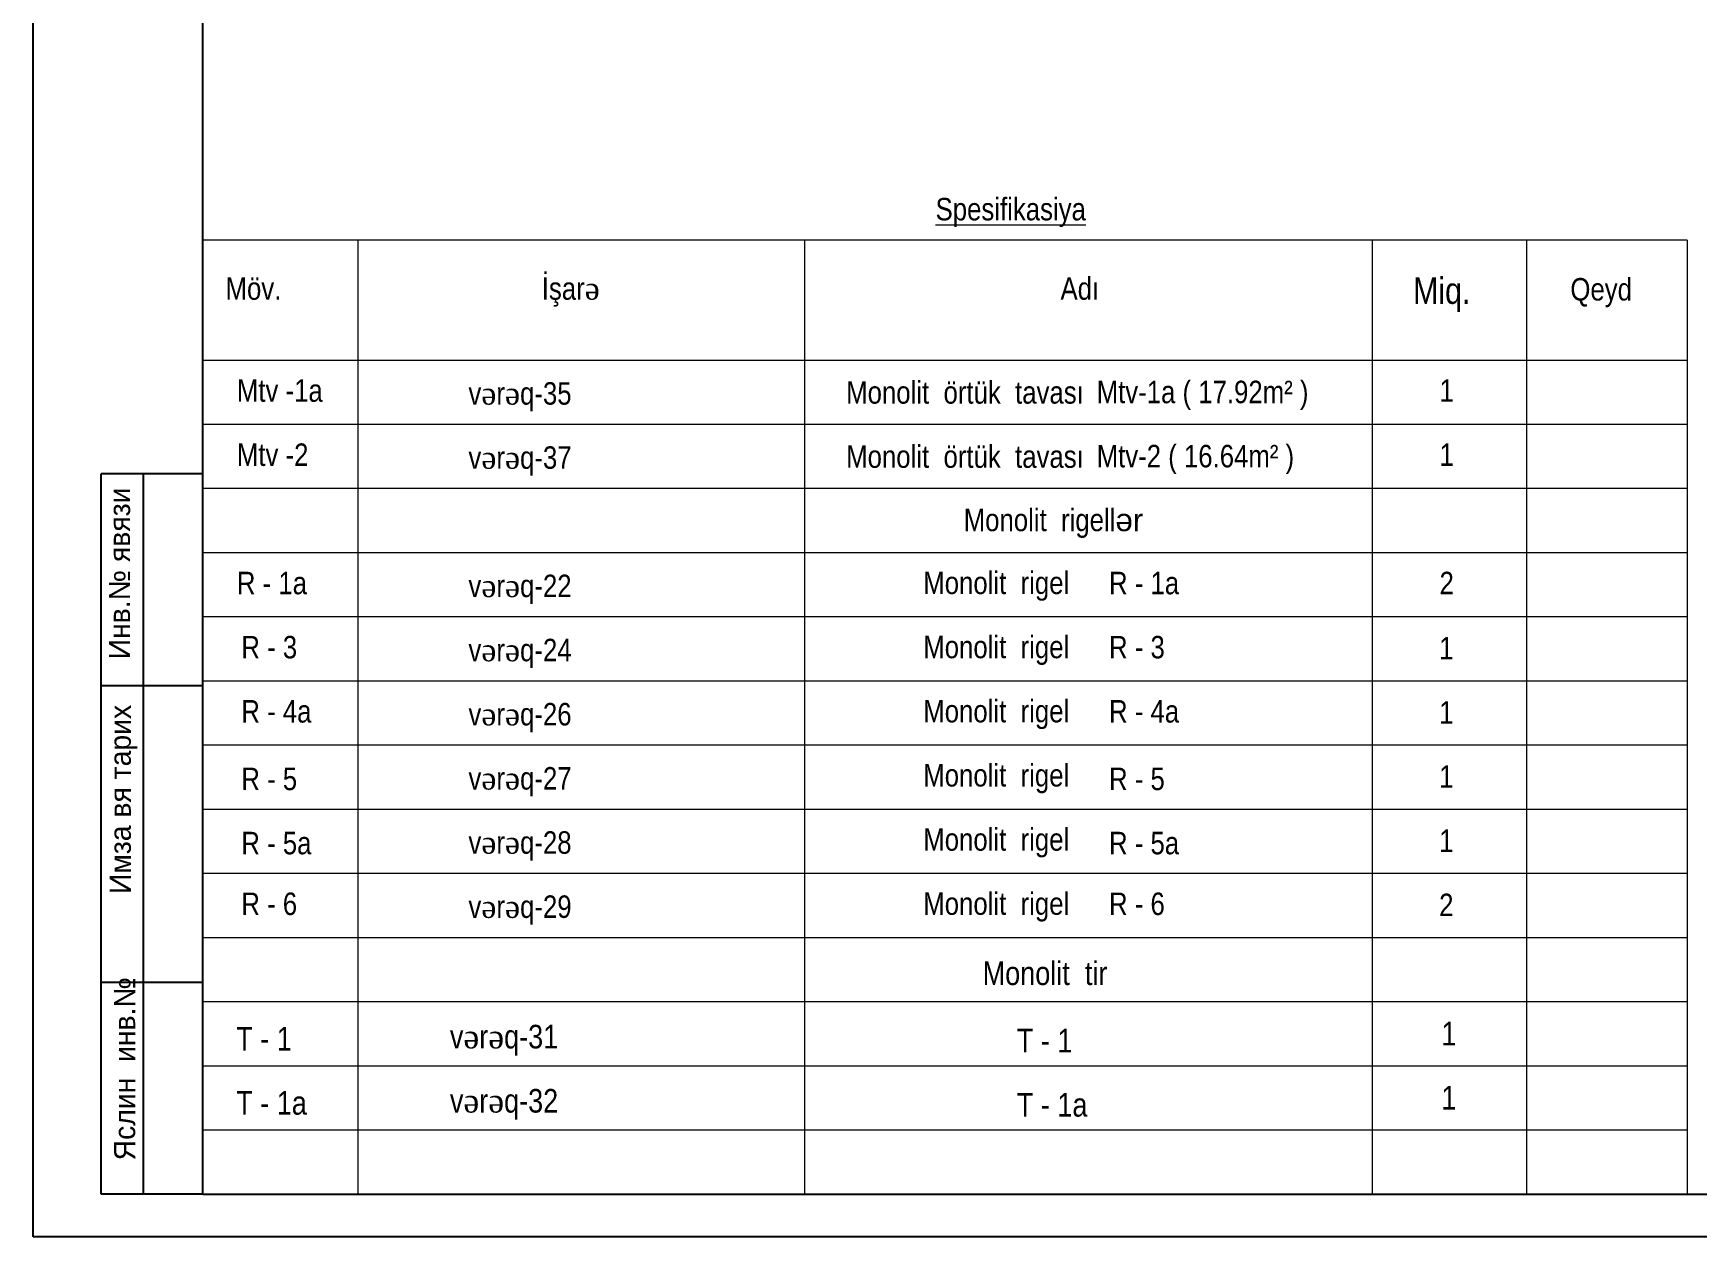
# Model space of a CAD drawing. Header units: millimetres. Extents: x -149347 to 251215, y -2929184 to -2541447.
# Drawn here: x 21879 to 40723, y -2610929 to -2597289 of the extents above; entities that cross this region are included whole.
import ezdxf

# ---------------------------------------------------------------- set-up
doc = ezdxf.new("R2010")
doc.units = ezdxf.units.MM
doc.layers.add('cedvel  0.09', color=7, linetype='Continuous', lineweight=13)
doc.styles.add('CP_ATTR', font='A3TI(LA).TTF')
doc.styles.add('style6', font='ARIALN.TTF', dxfattribs={"height": 300})

# ---------------------------------------------------------------- blocks, each defined once
blk = doc.blocks.new('mekteb')
at = {"color": 0, "lineweight": 25}
for p, q in [((99643, -1849866), (99643, -1821466)), ((139843, -1849866), (99643, -1849866))]:
    blk.add_line(p, q, dxfattribs=at)
at = {"color": 0, "lineweight": 25, "ltscale": 15}
for q in [(101643, -1821966), (139343, -1849366)]:
    blk.add_line((101643, -1849366), q, dxfattribs=at)
at = {"lineweight": 25, "ltscale": 0.25}
for p, q in [((100443, -1849366), (100443, -1840866)), ((100943, -1849367), (100943, -1840866))]:
    blk.add_line(p, q, dxfattribs=at)
at = {"lineweight": 25}
for p, q in [((101643, -1840866), (100443, -1840866)), ((101645, -1843366), (100445, -1843366)), ((101645, -1846866), (100445, -1846866)), ((101643, -1849366), (100443, -1849366))]:
    blk.add_line(p, q, dxfattribs=at)
at = {"lineweight": 25, "char_height": 250.01, "width": 5960.07, "attachment_point": 1, "rotation": 90, "style": 'CP_ATTR'}
for s, insert in [('\\pt3143;Инв.№ явязи', (100535, -1843053)), ('\\pt3143;Имза вя тарих', (100544, -1845823)), ('\\pt3143;Яслин  инв.№', (100595, -1848965))]:
    blk.add_mtext(s, dxfattribs=dict(at, insert=insert))

msp = doc.modelspace()

# ---------------------------------------------------------------- linework, layer by layer
at = {"lineweight": 20}
for p, q in [((40613.46125, -2599632.8503), (23799.56781, -2599632.8503)), ((25556.33301, -2599632.8503), (25556.33301, -2610448.27365)), ((30616.0111, -2599625.48706), (30616.0111, -2600996.13896)), ((37046.77919, -2599632.8503), (37046.77919, -2610448.27365)), ((38795.74304, -2599632.8503), (38795.74304, -2600996.13896)), ((40613.46125, -2599632.8503), (40613.46125, -2610448.27365)), ((40613.46125, -2600996.13896), (23799.56781, -2600996.13896)), ((30616.0111, -2600996.13896), (30616.0111, -2610448.27365)), ((38795.74304, -2600996.13896), (38795.74304, -2610448.27365)), ((40613.46125, -2601723.22624), (23787.14654, -2601723.22624))]:
    msp.add_line(p, q, dxfattribs=at)
at = {"layer": 'cedvel  0.09', "lineweight": 20}
for p, q in [((40613.46125, -2602450.31352), (23799.56781, -2602450.31352)), ((40613.46125, -2603177.40081), (23799.56781, -2603177.40081)), ((40613.46125, -2603904.48809), (23799.56781, -2603904.48809)), ((40613.46125, -2604631.57538), (23799.56781, -2604631.57538)), ((40613.46125, -2605358.66266), (23799.56781, -2605358.66266)), ((40613.46125, -2606085.74994), (23799.56781, -2606085.74994)), ((40613.46125, -2606812.83723), (23799.56781, -2606812.83723)), ((40613.46125, -2607539.92451), (23799.56781, -2607539.92451)), ((40613.46125, -2608267.0118), (23799.56781, -2608267.0118)), ((40613.46125, -2608994.09908), (23799.56781, -2608994.09908)), ((40613.46125, -2609721.18636), (23799.56781, -2609721.18636)), ((40613.46125, -2610448.27365), (23799.56781, -2610448.27365))]:
    msp.add_line(p, q, dxfattribs=at)

# ---------------------------------------------------------------- block references
at = {"lineweight": 15, "xscale": 0.9604837554369011, "yscale": 0.9604837554369011, "zscale": 0.9604837554369011}
msp.add_blockref('mekteb', (-73827.0471, -834161.86466), dxfattribs=at)

# ---------------------------------------------------------------- texts
at = {"color": 7, "lineweight": 5, "ltscale": 15, "attachment_point": 1, "style": 'style6'}
for s, insert, char_height in [('{\\fArial Narrow|b0|i0|c238|p34;\\LSpesifikasiya}', (32100.63448, -2599155.24419), 254.6775), ('{\\fArial Narrow|b0|i0|c238|p34;İşar\\fTimes New Roman|b0|i0|c238|p18;ə}', (27639.24853, -2600054.74503), 254.6775), ('{\\fArial Narrow|b0|i0|c238|p34;Möv.}', (24056.91721, -2600054.74503), 254.6775), ('{\\fArial Narrow|b0|i0|c238|p34;Adı}', (33515.76586, -2600054.74503), 254.6775), ('{\\fArial Narrow|b0|i0|c238|p34;Miq.}', (37509.79668, -2600056.1891), 300), ('{\\fArial Narrow|b0|i0|c238|p34;Qeyd}', (39291.8492, -2600063.55234), 254.6775)]:
    msp.add_mtext_dynamic_manual_height_columns(s, width=1101.6842084, gutter_width=3519.63915, heights=[0], dxfattribs=dict(at, insert=insert, char_height=char_height))
at = {"lineweight": 40, "style": 'style6'}
for s, insert, char_height, width, attachment_point in [('{\\fArial Narrow|b0|i0|c238|p34;Mtv -1a   }', (24185.3601, -2601211.08732), 254.6775, 1200.2335115, 1), ('{\\fArial Narrow|b0|i0|c238|p34;v\\fTimes New Roman|b0|i0|c238|p18;ə\\fArial Narrow|b0|i0|c238|p34;r\\fTimes New Roman|b0|i0|c238|p18;ə\\fArial Narrow|b0|i0|c238|p34;q-}35', (26808.67124, -2601243.61578), 254.6775, 1247.8296954, 1), ('{\\fArial Narrow|b0|i0|c238|p34;Monolit  örtük  tavası   }', (31087.72365, -2601232.29062), 254.6775, 5270.3469366, 1), ('{\\fArial Narrow|b0|i0|c238|p34; 1   }', (37728.3398, -2601211.08732), 254.6775, 1200.2335115, 1), ('{\\fArial Narrow|b0|i0|c238|p34;Mtv -2   }', (24185.3601, -2601938.1746), 254.6775, 1200.2335115, 1), ('{\\fArial Narrow|b0|i0|c238|p34;v\\fTimes New Roman|b0|i0|c238|p18;ə\\fArial Narrow|b0|i0|c238|p34;r\\fTimes New Roman|b0|i0|c238|p18;ə\\fArial Narrow|b0|i0|c238|p34;q-}37', (26808.67124, -2601970.70307), 254.6775, 1247.8296954, 1), ('{\\fArial Narrow|b0|i0|c238|p34;Monolit  örtük  tavası   }', (31087.72365, -2601959.3779), 254.6775, 5270.3469366, 1), ('{\\fArial Narrow|b0|i0|c238|p34; 1   }', (37728.3398, -2601938.1746), 254.6775, 1200.2335115, 1), ('{\\fArial Narrow|b0|i0|c238|p34;Monolit  rigell\\fArial|b0|i0|c238|p34;ər}', (32419.11594, -2602677.55102), 254.6775, 5249.2929047, 1), ('{\\fArial Narrow|b0|i0|c238|p34;R - 1a   }', (24185.3601, -2603392.34917), 254.6775, 1200.2335115, 1), ('{\\fArial Narrow|b0|i0|c238|p34;Monolit  rigel}', (31961.03574, -2603390.24424), 254.6775, 5249.2929047, 1), ('{\\fArial Narrow|b0|i0|c238|p34;R - 1a   }', (34065.26648, -2603392.34917), 254.6775, 1200.2335115, 1), ('{\\fArial Narrow|b0|i0|c238|p34; 2  }', (37728.3398, -2603392.34917), 254.6775, 1200.2335115, 1), ('{\\fArial Narrow|b0|i0|c238|p34;v\\fTimes New Roman|b0|i0|c238|p18;ə\\fArial Narrow|b0|i0|c238|p34;r\\fTimes New Roman|b0|i0|c238|p18;ə\\fArial Narrow|b0|i0|c238|p34;q-}22', (26808.67124, -2603424.87764), 254.6775, 1247.8296954, 1), ('{\\fArial Narrow|b0|i0|c238|p34;R - 3   }', (24235.77273, -2604119.43646), 254.6775, 1200.2335115, 1), ('{\\fArial Narrow|b0|i0|c238|p34;v\\fTimes New Roman|b0|i0|c238|p18;ə\\fArial Narrow|b0|i0|c238|p34;r\\fTimes New Roman|b0|i0|c238|p18;ə\\fArial Narrow|b0|i0|c238|p34;q-}24', (26808.67124, -2604151.96492), 254.6775, 1247.8296954, 1), ('{\\fArial Narrow|b0|i0|c238|p34;Monolit  rigel}', (31961.03574, -2604117.33152), 254.6775, 5249.2929047, 1), ('{\\fArial Narrow|b0|i0|c238|p34;R - 3   }', (34065.26648, -2604119.43646), 254.6775, 1200.2335115, 1), ('{\\fArial Narrow|b0|i0|c238|p34;1   }', (37805.30021, -2604131.73931), 254.6775, 1200.2335115, 1), ('{\\fArial Narrow|b0|i0|c238|p34;R - 4a   }', (24235.77273, -2604846.52374), 254.6775, 1200.2335115, 1), ('{\\fArial Narrow|b0|i0|c238|p34;v\\fTimes New Roman|b0|i0|c238|p18;ə\\fArial Narrow|b0|i0|c238|p34;r\\fTimes New Roman|b0|i0|c238|p18;ə\\fArial Narrow|b0|i0|c238|p34;q-2}6', (26808.67124, -2604879.0522), 254.6775, 1247.8296954, 1), ('{\\fArial Narrow|b0|i0|c238|p34;Monolit  rigel}', (31961.03574, -2604844.4188), 254.6775, 5249.2929047, 1), ('{\\fArial Narrow|b0|i0|c238|p34;R - 4a   }', (34065.26648, -2604846.52374), 254.6775, 1200.2335115, 1), ('{\\fArial Narrow|b0|i0|c238|p34;1   }', (37805.30021, -2604858.8266), 254.6775, 1200.2335115, 1), ('{\\fArial Narrow|b0|i0|c238|p34;R - 5   }', (24235.77273, -2605870.80158), 254.6775, 1200.2335115, 7), ('{\\fArial Narrow|b0|i0|c238|p34;v\\fTimes New Roman|b0|i0|c238|p18;ə\\fArial Narrow|b0|i0|c238|p34;r\\fTimes New Roman|b0|i0|c238|p18;ə\\fArial Narrow|b0|i0|c238|p34;q-2}7', (26808.67124, -2605606.13949), 254.6775, 1247.8296954, 1), ('{\\fArial Narrow|b0|i0|c238|p34;Monolit  rigel}', (31961.03574, -2605571.50609), 254.6775, 5249.2929047, 1), ('{\\fArial Narrow|b0|i0|c238|p34;R - 5   }', (34065.26648, -2605870.80158), 254.6775, 1200.2335115, 7), ('{\\fArial Narrow|b0|i0|c238|p34;1   }', (37805.30021, -2605585.91388), 254.6775, 1200.2335115, 1), ('{\\fArial Narrow|b0|i0|c238|p34;R - 5a   }', (24235.77273, -2606597.88887), 254.6775, 1200.2335115, 7), ('{\\fArial Narrow|b0|i0|c238|p34;v\\fTimes New Roman|b0|i0|c238|p18;ə\\fArial Narrow|b0|i0|c238|p34;r\\fTimes New Roman|b0|i0|c238|p18;ə\\fArial Narrow|b0|i0|c238|p34;q-2}8', (26808.67124, -2606333.22677), 254.6775, 1247.8296954, 1), ('{\\fArial Narrow|b0|i0|c238|p34;Monolit  rigel}', (31961.03574, -2606298.59337), 254.6775, 5249.2929047, 1), ('{\\fArial Narrow|b0|i0|c238|p34;R - 5a   }', (34065.26648, -2606597.88887), 254.6775, 1200.2335115, 7), ('{\\fArial Narrow|b0|i0|c238|p34;1   }', (37805.30021, -2606313.00116), 254.6775, 1200.2335115, 1), ('{\\fArial Narrow|b0|i0|c238|p34;R - 6   }', (24235.77273, -2607027.78559), 254.6775, 1200.2335115, 1), ('{\\fArial Narrow|b0|i0|c238|p34;v\\fTimes New Roman|b0|i0|c238|p18;ə\\fArial Narrow|b0|i0|c238|p34;r\\fTimes New Roman|b0|i0|c238|p18;ə\\fArial Narrow|b0|i0|c238|p34;q-}29', (26808.67124, -2607060.31406), 254.6775, 1247.8296954, 1), ('{\\fArial Narrow|b0|i0|c238|p34;Monolit  rigel}', (31961.03574, -2607025.68066), 254.6775, 5249.2929047, 1), ('{\\fArial Narrow|b0|i0|c238|p34;R - 6   }', (34065.26648, -2607027.78559), 254.6775, 1200.2335115, 1), ('{\\fArial Narrow|b0|i0|c238|p34;2   }', (37805.30021, -2607040.08845), 254.6775, 1200.2335115, 1), ('{\\fArial Narrow|b0|i0|c238|p34;Monolit  tir}', (32633.80102, -2607808.78752), 267.411375, 5511.75755, 1), ('{\\fArial Narrow|b0|i0|c238|p34;T - 1   }', (24177.74953, -2608550.5452), 267.411375, 1260.245187, 1), ('{\\fArial Narrow|b0|i0|c238|p34;v\\fTimes New Roman|b0|i0|c238|p18;ə\\fArial Narrow|b0|i0|c238|p34;r\\fTimes New Roman|b0|i0|c238|p18;ə\\fArial Narrow|b0|i0|c238|p34;q-}31', (26598.63042, -2608526.86247), 267.411375, 1310.2211802, 1), ('{\\fArial Narrow|b0|i0|c238|p34;T - 1   }', (33021.23307, -2608572.25469), 267.411375, 1260.245187, 1), ('{\\fArial Narrow|b0|i0|c238|p34; 1   }', (37745.7757, -2608492.70758), 267.411375, 1260.245187, 1), ('{\\fArial Narrow|b0|i0|c238|p34; 1   }', (37745.7757, -2609219.79486), 267.411375, 1260.245187, 1), ('{\\fArial Narrow|b0|i0|c238|p34;T - 1a   }', (24177.74953, -2609277.63248), 267.411375, 1260.245187, 1), ('{\\fArial Narrow|b0|i0|c238|p34;v\\fTimes New Roman|b0|i0|c238|p18;ə\\fArial Narrow|b0|i0|c238|p34;r\\fTimes New Roman|b0|i0|c238|p18;ə\\fArial Narrow|b0|i0|c238|p34;q-}32', (26598.63042, -2609253.94975), 267.411375, 1310.2211802, 1), ('{\\fArial Narrow|b0|i0|c238|p34;T - 1a   }', (33021.23307, -2609299.34197), 267.411375, 1260.245187, 1)]:
    msp.add_mtext(s, dxfattribs=dict(at, insert=insert, char_height=char_height, width=width, attachment_point=attachment_point))
at = {"color": 0, "char_height": 254.6775, "width": 5518.0125, "attachment_point": 1, "style": 'style6'}
for s, insert in [('{\\fArial Narrow|b0|i0|c238|p34;\\C256;              }Мtv-{\\fArial Narrow|b0|i0|c238|p34;1a} ( {\\fArial Narrow|b0|i0|c238|p34;17.92}m²{\\fArial Narrow|b0|i0|c238|p34; })', (32789.8616, -2601227.24173)), ('{\\fArial Narrow|b0|i0|c238|p34;\\C256;              }Мtv-{\\fArial Narrow|b0|i0|c238|p34;2} ( {\\fArial Narrow|b0|i0|c238|p34;16.64}m²{\\fArial Narrow|b0|i0|c238|p34; })', (32789.8616, -2601954.32901))]:
    msp.add_mtext(s, dxfattribs=dict(at, insert=insert))

doc.saveas('drawing.dxf')
